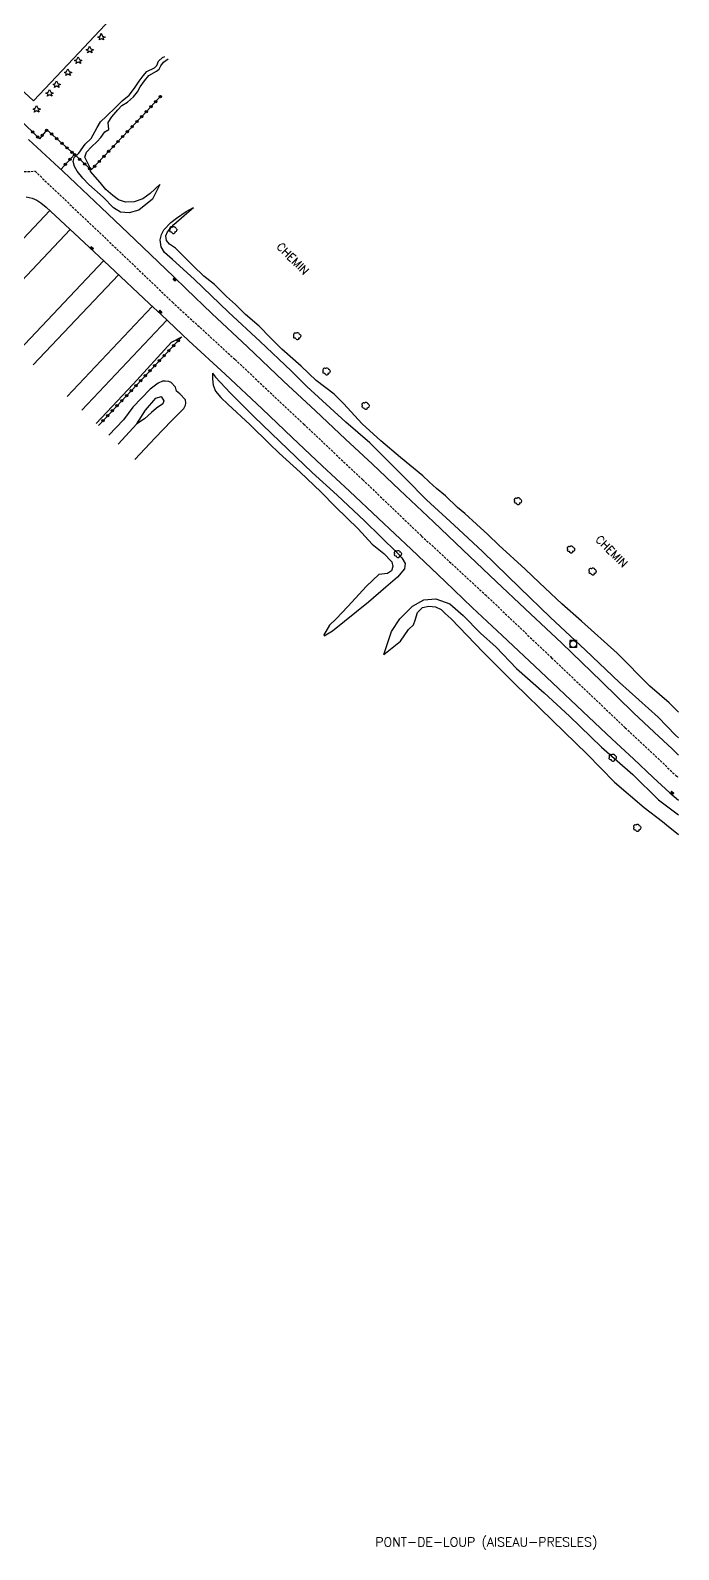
# Model space of a CAD drawing. Header units: millimetres. Extents: x 161000 to 162000, y 122000 to 123000.
# Drawn here: x 161858.2 to 162000, y 122011.8 to 122344 of the extents above; entities that cross this region are included whole.
import ezdxf
from ezdxf.enums import TextEntityAlignment as Align

# ---------------------------------------------------------------- set-up
doc = ezdxf.new("R2010")
doc.units = ezdxf.units.MM
doc.linetypes.add('DASHED', pattern=[0.75, 0.5, -0.25])
doc.layers.get('0').update_dxf_attribs({"linetype": 'CONTINUOUS'})
for name, color, linetype in [('W0001', 6, 'DASHED'), ('W0006', 2, 'CONTINUOUS'), ('W0008', 7, 'CONTINUOUS'), ('W0017', 7, 'CONTINUOUS'), ('W0104', 1, 'CONTINUOUS'), ('W0211', 2, 'CONTINUOUS'), ('W0214', 2, 'CONTINUOUS'), ('W0300', 7, 'CONTINUOUS'), ('W0303', 7, 'CONTINUOUS'), ('W0323', 7, 'CONTINUOUS'), ('W0401', 7, 'CONTINUOUS'), ('W0420', 7, 'CONTINUOUS'), ('W0980', 7, 'CONTINUOUS'), ('W0989', 7, 'CONTINUOUS')]:
    doc.layers.add(name, color=color, linetype=linetype)
doc.styles.get("Standard").update_dxf_attribs({"font": 'romans.shx', "width": 0.85})

# ---------------------------------------------------------------- blocks, each defined once
blk = doc.blocks.new('T303')
for p, q in [((-0.77, 0), (-0.28, 0.21)), ((-0.28, -0.21), (-0.77, 0)), ((-0.28, 0.21), (0, 0.83)), ((0, 0.83), (0.28, 0.21)), ((0.28, 0.21), (0.83, 0)), ((0.83, 0), (0.28, -0.21)), ((-0.49, -0.63), (-0.28, -0.21)), ((0, -0.35), (-0.49, -0.63)), ((0.56, -0.63), (0, -0.35)), ((0.28, -0.21), (0.56, -0.63))]:
    blk.add_line(p, q)
blk = doc.blocks.new('T300')
for p, q in [((-0.8, 0.51), (-0.86, 0.34)), ((-0.86, 0.34), (-0.86, 0.17)), ((-0.86, 0.17), (-0.74, 0.06)), ((-0.69, 0.63), (-0.8, 0.51)), ((-0.8, -0.06), (-0.74, 0.06)), ((-0.74, 0.06), (-0.69, 0.11)), ((-0.57, 0.69), (-0.69, 0.63)), ((-0.46, 0.69), (-0.57, 0.69)), ((-0.29, 0.63), (-0.46, 0.69)), ((-0.29, 0.63), (-0.17, 0.74)), ((-0.23, 0.57), (-0.29, 0.63)), ((-0.17, 0.74), (-0.06, 0.8)), ((-0.06, 0.8), (0.06, 0.8)), ((0.06, 0.8), (0.23, 0.74)), ((0.23, 0.74), (0.34, 0.63)), ((0.34, 0.63), (0.4, 0.51)), ((0.46, 0.46), (0.34, 0.46)), ((0.4, 0.51), (0.4, 0.46)), ((0.57, 0.4), (0.46, 0.46)), ((0.57, 0.4), (0.69, 0.29)), ((0.69, 0.29), (0.74, 0.17)), ((0.74, 0.06), (0.69, -0.17)), ((0.74, 0.17), (0.74, 0.06)), ((-0.8, -0.17), (-0.8, -0.06)), ((-0.8, -0.23), (-0.8, -0.17)), ((-0.74, -0.34), (-0.8, -0.23)), ((-0.69, -0.4), (-0.74, -0.34)), ((-0.51, -0.46), (-0.69, -0.4)), ((-0.4, -0.46), (-0.51, -0.46)), ((-0.4, -0.46), (-0.34, -0.46)), ((-0.34, -0.46), (-0.34, -0.4)), ((-0.34, -0.51), (-0.34, -0.46)), ((-0.29, -0.63), (-0.34, -0.51)), ((-0.17, -0.74), (-0.29, -0.63)), ((-0.06, -0.8), (-0.17, -0.74)), ((0.06, -0.8), (-0.06, -0.8)), ((0.17, -0.74), (0.06, -0.8)), ((0.23, -0.69), (0.17, -0.74)), ((0.29, -0.46), (0.23, -0.46)), ((0.29, -0.63), (0.23, -0.69)), ((0.46, -0.4), (0.29, -0.46)), ((0.34, -0.51), (0.29, -0.63)), ((0.34, -0.51), (0.34, -0.46)), ((0.57, -0.34), (0.46, -0.4)), ((0.63, -0.29), (0.57, -0.34)), ((0.69, -0.17), (0.63, -0.29))]:
    blk.add_line(p, q)
blk = doc.blocks.new('T420')
for p, q in [((0.75, 0.75), (-0.75, 0.75)), ((-0.75, 0.75), (-0.75, -0.75)), ((0.75, 0.75), (0.75, -0.75)), ((0.75, -0.75), (-0.75, -0.75))]:
    blk.add_line(p, q)
blk.add_ellipse((0, 0), major_axis=(-0.53, 0.53), ratio=1, start_param=3.926991, end_param=10.210176)
blk = doc.blocks.new('T401')
for p, q in [((-0.3, 0.3), (0, 0.3)), ((-0.3, -0.25), (-0.3, 0.3)), ((-0.3, 0.15), (0, 0.15)), ((-0.3, 0), (0, 0)), ((0, 0.3), (0, -0.25)), ((-0.3, -0.15), (0, -0.15)), ((-0.3, -0.25), (-0.3, -0.3)), ((-0.3, -0.3), (0, -0.3)), ((0, -0.3), (0, -0.25))]:
    blk.add_line(p, q)
blk = doc.blocks.new('t323o')
at = {"color": 0, "linetype": 'Continuous'}
for radius in [0.25, 0.15]:
    blk.add_circle((0, 0), radius, dxfattribs=at)

msp = doc.modelspace()

# ---------------------------------------------------------------- linework, layer by layer
at = {"layer": 'W0001'}
msp.add_lwpolyline([(161838.99, 122299.08), (161841.37, 122301.61), (161853.79, 122313.11), (161859.19, 122313.23), (161870.58, 122302.41), (161878.18, 122295.18), (161889.24, 122284.61), (161902.94, 122272.05), (161917.97, 122257.94), (161930.89, 122245.76), (161943.76, 122233.46), (161957.73, 122220.6), (161972.2, 122206.84), (161988.31, 122191.53), (161999.42, 122181.09), (162000, 122180.59)], dxfattribs=at)
at = {"layer": 'W0006'}
for points in [[(161862.42, 122304.65), (161839.17, 122280.01), (161835.51, 122283.46)], [(161837.13, 122268.97), (161866.89, 122300.52)], [(161874.18, 122293.67), (161854.46, 122272.79)], [(161858.77, 122270.92), (161877.47, 122290.58)], [(161884.84, 122283.69), (161866.23, 122263.97)], [(161869.46, 122260.96), (161888.04, 122280.7)]]:
    msp.add_lwpolyline(points, dxfattribs=at)
at = {"layer": 'W0008'}
for points in [[(162000, 122185.56), (161998.56, 122186.93), (161994.67, 122190.58), (161990.15, 122194.78), (161983.11, 122201.64), (161974.48, 122210.03), (161966.42, 122217.57), (161960.08, 122223.53), (161952.81, 122230.47), (161946.36, 122236.56), (161938.96, 122243.56), (161933, 122249.18), (161927.14, 122254.67), (161920.55, 122260.85), (161913.57, 122267.32), (161905.67, 122274.82), (161897.9, 122282.12), (161892.24, 122287.5), (161889.59, 122290.15), (161881.11, 122298.2), (161873.69, 122305.27), (161865.36, 122313.15), (161857.77, 122320.2)], [(161857.25, 122307.63), (161858.58, 122307.32), (161859.57, 122306.89), (161860.49, 122306.34), (161861.6, 122305.41), (161867.83, 122299.65), (161875.4, 122292.52), (161884.22, 122284.26), (161886.78, 122281.88), (161892.86, 122276.18), (161900.8, 122268.88), (161908.88, 122261.25), (161915.46, 122254.99), (161922.02, 122248.81), (161928.01, 122243.29), (161934.3, 122237.31), (161941.5, 122230.58), (161948.89, 122223.54), (161954.82, 122217.83), (161961.39, 122211.7), (161969.76, 122203.8), (161979.07, 122195.06), (161985.49, 122189.07), (161990.14, 122184.71), (161994.4, 122180.68), (161998.07, 122177.33), (162000, 122175.71)]]:
    msp.add_lwpolyline(points, dxfattribs=at)
at = {"layer": 'W0017'}
msp.add_lwpolyline([(161872.56, 122258.08), (161880.67, 122266.68), (161889.06, 122275.89), (161891.29, 122277.02)], dxfattribs=at)
at = {"layer": 'W0104'}
msp.add_lwpolyline([(161843.4, 122378.65), (161858.4, 122365.03), (161862.42, 122369.26), (161880.85, 122351.94), (161876.81, 122347.69), (161867.57, 122337.89), (161858.84, 122328.6), (161847.86, 122338.75), (161845.66, 122336.49), (161843.09, 122338.82), (161845.42, 122341.18), (161840.41, 122345.86), (161845.75, 122351.43), (161832.65, 122363.8), (161835.78, 122367.26), (161834.07, 122368.76)], dxfattribs=at)
at = {"layer": 'W0211'}
for points in [[(161886.46, 122310.32), (161884.39, 122308.37), (161882.77, 122307.17), (161880.89, 122306.52), (161878.95, 122306.45), (161877.46, 122306.96), (161876.22, 122307.92), (161874.66, 122309.26), (161873.41, 122310.8), (161871.33, 122313.21), (161871.11, 122314.28), (161870.05, 122316.33), (161870.43, 122317.38), (161871.51, 122318.54), (161872.8, 122319.77), (161873.61, 122320.6), (161874.47, 122321.87), (161875.3, 122322.38), (161875.17, 122323.91), (161875.96, 122325.17), (161877.28, 122326.69), (161878.16, 122327.62), (161879.44, 122328.35), (161880.76, 122329.52), (161881.64, 122330.6), (161882.21, 122331.68), (161883.12, 122332.99), (161884.11, 122334.2), (161885.74, 122335.13), (161886.35, 122335.55), (161886.74, 122336.29), (161887.27, 122337.11), (161888.31, 122337.81)], [(162000, 122194.97), (161997.91, 122196.98), (161993.73, 122200.62), (161986.53, 122207.82), (161978.75, 122214.82), (161974.46, 122218.62), (161969.54, 122223.25), (161966.42, 122226.21), (161960.67, 122231.44), (161958.29, 122233.76), (161955.74, 122236.04), (161953.19, 122238.39), (161951.6, 122239.68), (161949, 122242.23), (161947.05, 122243.84), (161945.42, 122245.29), (161944.03, 122246.59), (161939.15, 122250.6), (161934.85, 122254.29), (161930.73, 122257.96), (161926.69, 122262.42), (161924.61, 122264.5), (161920.7, 122267.45), (161917.44, 122270.6), (161913.17, 122274.33), (161910.68, 122276.82), (161908.23, 122279.33), (161905.21, 122281.93), (161903.02, 122284.11), (161901.09, 122285.86), (161898.42, 122288.48), (161896.15, 122290.3), (161893.79, 122292.52), (161891.1, 122295.28), (161889.91, 122296.42), (161888.59, 122297.29), (161887.92, 122298.07), (161887.84, 122299.08), (161888.17, 122299.96), (161889.54, 122301.62), (161891.82, 122303.59), (161893.84, 122305.28)], [(161881.05, 122250.16), (161885.49, 122254.95), (161889.05, 122258.65), (161891.77, 122261.36), (161892.13, 122262.07), (161892.17, 122262.53), (161892.11, 122263.25), (161890.85, 122264.52), (161890.17, 122265.13), (161889.91, 122265.99), (161888.94, 122267.04), (161888.45, 122267.28), (161887.67, 122267.35), (161887.04, 122267.33), (161886.13, 122266.91), (161884.4, 122265.59), (161880.59, 122261.62), (161878.54, 122258.89), (161875.31, 122255.51)], [(161898.03, 122269.08), (161898.04, 122267.85), (161898.15, 122266.42), (161898.64, 122265.15), (161899.85, 122263.78), (161901.4, 122262.31), (161906.28, 122257.76), (161910.45, 122253.63), (161912.63, 122251.6), (161917.17, 122247.41), (161921.71, 122243.15), (161924.93, 122239.82), (161929.87, 122235.05), (161932.94, 122231.71), (161935.52, 122229.63), (161937.25, 122227.79), (161937.49, 122226.76), (161937.2, 122225.88), (161936.29, 122225.26), (161934.44, 122225.01), (161931.71, 122222.52), (161927.6, 122218.02), (161925.06, 122215.34), (161923.61, 122213.94), (161922.32, 122211.72)], [(161935.49, 122207.58), (161939.15, 122210.47), (161940.93, 122213.02), (161942.01, 122214.05), (161942.39, 122215.03), (161942.89, 122216.73), (161943.96, 122217.84), (161945.32, 122218.14), (161946.8, 122218.01), (161948.02, 122217.36), (161948.89, 122216.52), (161950.2, 122215.37), (161957.23, 122208.07), (161964.04, 122201.31), (161972.41, 122193.09), (161980, 122185.78), (161986, 122179.6), (161992.46, 122174.08), (161996.46, 122171)], [(161996.46, 122171), (161997.36, 122170.3), (162000, 122168.22)]]:
    msp.add_lwpolyline(points, dxfattribs=at)
at = {"layer": 'W0214'}
for points in [[(161867.74, 122316.21), (161868.75, 122317.18), (161870.13, 122319.16), (161871.45, 122320.43), (161872.75, 122322.77), (161873.54, 122324.03), (161874.84, 122325.26), (161876.76, 122327.21), (161878.26, 122328.67), (161879.77, 122329.9), (161880.93, 122331.41), (161881.95, 122332.9), (161882.85, 122334.09), (161883.68, 122335.02), (161885.36, 122335.84), (161885.86, 122336.38), (161886.18, 122337.32), (161887.07, 122338.08), (161887.55, 122338.35)], [(161886.46, 122310.32), (161884.89, 122307.14), (161881.91, 122304.72), (161879.79, 122304.16), (161877.89, 122304.29), (161876.35, 122305.22), (161874.06, 122307.55), (161870.95, 122310.32), (161869.61, 122311.75), (161868.4, 122313.22), (161867.83, 122314.29), (161867.56, 122315.36), (161867.74, 122316.21)], [(162000, 122189.31), (161999.31, 122189.94), (161995.49, 122193.88), (161987.08, 122201.43), (161979.62, 122208.49), (161971.9, 122215.73), (161965.23, 122222.1), (161957.11, 122230.07), (161950.9, 122235.85), (161944.87, 122241.39), (161940.27, 122246.07), (161932.42, 122253.81), (161927.22, 122258.38), (161918.69, 122266.16), (161915.23, 122269.56), (161908.44, 122275.98), (161901.49, 122282.38), (161894.03, 122289.65), (161889.23, 122293.96), (161887.5, 122295.45), (161886.8, 122296.74), (161886.59, 122298.27), (161886.86, 122299.43), (161887.37, 122300.44), (161888.88, 122301.99), (161890.13, 122302.97), (161892.26, 122304.45), (161893.84, 122305.28)], [(161898.03, 122269.08), (161898.67, 122268.19), (161901.9, 122264.74), (161907.08, 122259.62), (161912.77, 122254.13), (161919.82, 122247.34), (161925.26, 122242.36), (161931.28, 122236.76), (161938.43, 122229.76), (161939.43, 122228.71), (161940.17, 122227.46), (161940.02, 122226.32), (161938.51, 122224.49), (161935.94, 122222.29), (161932.16, 122219), (161924.29, 122212.65), (161922.45, 122211.59)], [(161877.4, 122253.56), (161881.44, 122257.99), (161883.38, 122260.97), (161885.6, 122263.62), (161886.8, 122263.96), (161887.38, 122263.04), (161887.14, 122262.38), (161885.77, 122261.39), (161884.7, 122260.46), (161883.15, 122259.12), (161881.44, 122257.99)], [(161935.49, 122207.58), (161937.2, 122212.6), (161939.03, 122215.37), (161941.76, 122218.09), (161944.26, 122219.54), (161946.89, 122219.74), (161949.93, 122218.64), (161952.88, 122216.09), (161956.62, 122212.19), (161960.07, 122209.14), (161964.52, 122204.5), (161970.59, 122199.2), (161976.11, 122194.07), (161983.12, 122187.29), (161989.97, 122181.34), (161995.56, 122175.74), (162000, 122172.49)]]:
    msp.add_lwpolyline(points, dxfattribs=at)
at = {"layer": 'W0323'}
for points in [[(161886.81, 122329.77), (161883.69, 122326.47), (161871.48, 122313.51), (161867.79, 122316.91), (161864.83, 122313.63)], [(161867.8, 122316.9), (161861.79, 122322.29), (161860.14, 122320.35), (161855.82, 122324.61), (161852.45, 122320.92), (161848.88, 122317.36), (161840.71, 122308.54), (161830.86, 122297.99)], [(161891.29, 122277.02), (161885.88, 122271.24), (161875.82, 122260.58), (161873.05, 122257.62)]]:
    msp.add_lwpolyline(points, dxfattribs=at)

# ---------------------------------------------------------------- block references
at = {"layer": 'W0300'}
for p in [(161889.47, 122300.37), (161916.58, 122277.16), (161923, 122269.45), (161931.56, 122261.91), (161964.89, 122241.07), (161976.5, 122230.5), (161938.62, 122229.5), (161981.22, 122225.69), (161985.63, 122184.98), (161990.98, 122169.62)]:
    msp.add_blockref('T300', p, dxfattribs=at)
at = {"layer": 'W0303'}
for p in [(161873.69, 122342.57), (161871.13, 122339.79), (161868.62, 122337.43), (161866.38, 122334.82), (161862.34, 122330.29), (161863.9, 122332.21), (161859.52, 122326.79)]:
    msp.add_blockref('T303', p, dxfattribs=at)
at = {"layer": 'W0323'}
for p, rotation in [((161884.55, 122327.38), 226.673555196808), ((161885.58, 122328.47), 226.673555196808), ((161886.61, 122329.56), 226.673555196808), ((161881.47, 122324.11), 226.6834806138565), ((161882.5, 122325.2), 226.6834806138565), ((161883.53, 122326.29), 226.6834806138565), ((161858.68, 122321.8), 135.4474576505984), ((161859.75, 122320.75), 135.4474576505984), ((161860.75, 122321.07), 229.670758386853), ((161861.72, 122322.21), 229.670758386853), ((161862.83, 122321.35), 138.1720387131684), ((161863.95, 122320.35), 138.1720387131684), ((161878.38, 122320.83), 226.6834806138565), ((161879.41, 122321.92), 226.6834806138565), ((161880.44, 122323.01), 226.6834806138565), ((161865.07, 122319.35), 138.1720387131684), ((161866.18, 122318.35), 138.1720387131684), ((161867.3, 122317.35), 138.1720387131684), ((161867.85, 122316.86), 137.2609264565056), ((161874.26, 122316.47), 226.6834806138565), ((161875.29, 122317.56), 226.6834806138565), ((161876.32, 122318.65), 226.6834806138565), ((161877.35, 122319.74), 226.6834806138565), ((161865.84, 122314.75), 227.9828927152636), ((161866.84, 122315.86), 227.9828927152636), ((161868.95, 122315.84), 137.2609264565056), ((161870.05, 122314.82), 137.2609264565056), ((161871.16, 122313.8), 137.2609264565056), ((161872.21, 122314.28), 226.6834806138565), ((161873.23, 122315.37), 226.6834806138565), ((161888.46, 122274.01), 226.88919997779), ((161889.49, 122275.1), 226.88919997779), ((161890.51, 122276.2), 226.88919997779), ((161885.39, 122270.72), 226.6833030917352), ((161886.41, 122271.82), 226.88919997779), ((161887.44, 122272.91), 226.88919997779), ((161882.3, 122267.45), 226.6833030917352), ((161883.33, 122268.54), 226.6833030917352), ((161884.36, 122269.63), 226.6833030917352), ((161879.21, 122264.18), 226.6833030917352), ((161880.24, 122265.27), 226.6833030917352), ((161881.27, 122266.36), 226.6833030917352), ((161876.12, 122260.9), 226.6833030917352), ((161877.15, 122261.99), 226.6833030917352), ((161878.18, 122263.09), 226.6833030917352), ((161874.07, 122258.71), 226.9076115197913), ((161875.1, 122259.81), 226.9076115197913)]:
    msp.add_blockref('t323o', p, dxfattribs=dict(at, rotation=rotation))
at = {"layer": 'W0401'}
for p, rotation in [((161871.53, 122296.34), 226.7484597840089), ((161889.82, 122289.68), 44.98918929015404), ((161886.54, 122282.4), 227.08066652486), ((161998.5, 122177.18), 229.993646583222)]:
    msp.add_blockref('T401', p, dxfattribs=dict(at, rotation=rotation))
at = {"layer": 'W0420'}
msp.add_blockref('T420', (161976.93, 122209.85), dxfattribs=at)

# ---------------------------------------------------------------- texts
at = {"layer": 'W0980'}
msp.add_text('PONT-DE-LOUP (AISEAU-PRESLES)', height=2, dxfattribs=at).set_placement((161957.93, 122013.32), align=Align.MIDDLE)
at = {"layer": 'W0989'}
for p in [(161915.58, 122294.12), (161985.35, 122230.11)]:
    msp.add_text('CHEMIN', height=1.75, rotation=314.8331, dxfattribs=at).set_placement(p, align=Align.MIDDLE_CENTER)

doc.saveas('drawing.dxf')
